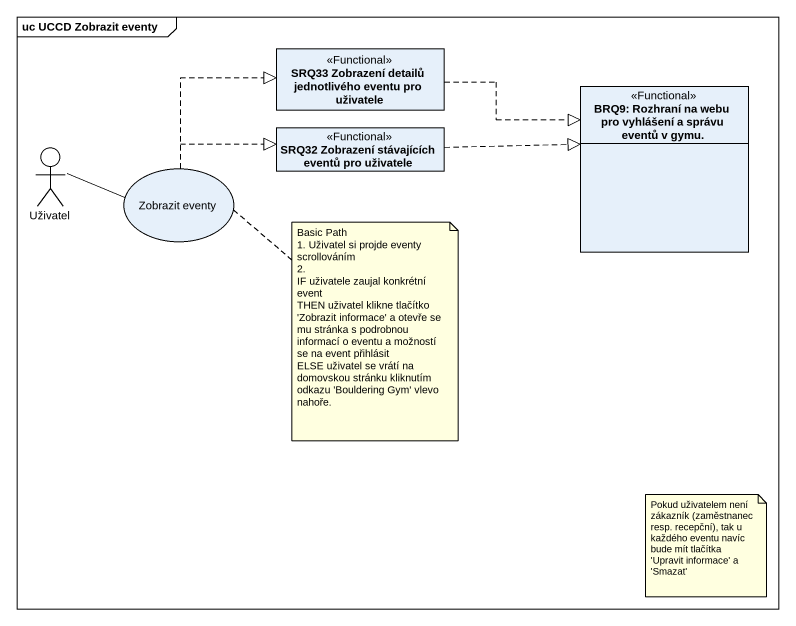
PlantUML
@startuml
mainframe uc UCCD Zobrazit eventy
allowmixing
hide circle
hide empty members
class "SRQ33 Zobrazení detailů jednotlivého eventu pro uživatele" as SRQ33_Zobrazení_detailů <<Functional>>
class "BRQ9: Rozhraní na webu pro vyhlášení a správu eventů v gymu." as BRQ9_Rozhraní_na_webu_pro <<Functional>>
actor Uživatel
class "SRQ32 Zobrazení stávajících eventů pro uživatele" as SRQ32_Zobrazení_stávajících <<Functional>>
usecase "Zobrazit eventy" as Zobrazit_eventy
SRQ33_Zobrazení_detailů .right.|> BRQ9_Rozhraní_na_webu_pro
Uživatel -right- Zobrazit_eventy
SRQ32_Zobrazení_stávajících .right.|> BRQ9_Rozhraní_na_webu_pro
Zobrazit_eventy .up.|> SRQ33_Zobrazení_detailů
Zobrazit_eventy .right.|> SRQ32_Zobrazení_stávajících
note bottom of Zobrazit_eventy
  Basic Path
  1. Uživatel si projde eventy scrollováním
  2.
  IF uživatele zaujal konkrétní event
  THEN uživatel klikne tlačítko 'Zobrazit informace' a otevře se mu stránka s podrobnou informací o eventu a možností se na event přihlásit
  ELSE uživatel se vrátí na domovskou stránku kliknutím odkazu 'Bouldering Gym' vlevo nahoře.
end note
note as N2
  Pokud uživatelem není zákazník (zaměstnanec resp. recepční), tak u každého eventu navíc bude mít tlačítka 'Upravit informace' a 'Smazat'
end note
@enduml
